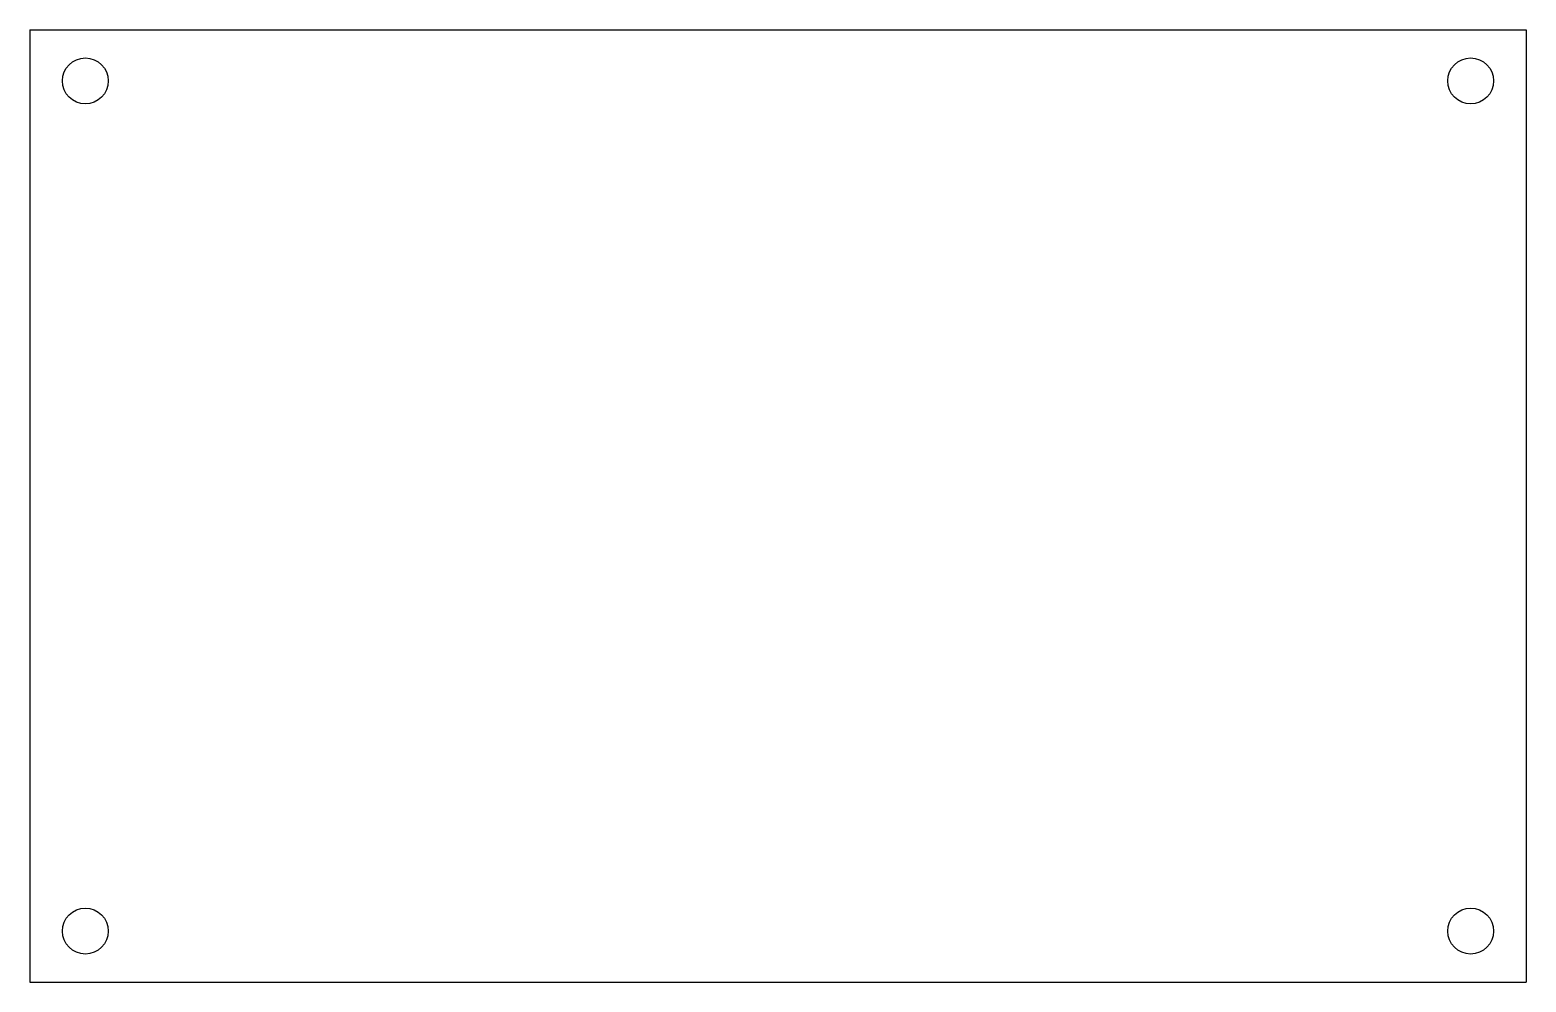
# Model space of a CAD drawing. Extents: x -2.51 to 1.89, y 2.37 to 5.17.
import ezdxf

# ---------------------------------------------------------------- set-up
doc = ezdxf.new("R2010")
doc.units = 0
doc.header["$MEASUREMENT"] = 0
doc.layers.add('MODELSKETCH_VISIBLE', color=7, linetype='CONTINUOUS')

msp = doc.modelspace()

# ---------------------------------------------------------------- linework, layer by layer
at = {"layer": 'MODELSKETCH_VISIBLE'}
for p, q in [((-2.511, 5.1673), (-2.511, 4.8673)), ((-2.511, 5.1673), (-2.185, 5.1673)), ((-2.511, 5.1673), (1.889, 5.1673)), ((-2.511, 5.1673), (-2.511, 2.3673)), ((1.889, 5.1673), (1.889, 2.3673)), ((-2.511, 2.3673), (1.889, 2.3673))]:
    msp.add_line(p, q, dxfattribs=at)
for centre in [(-2.348, 5.0173), (1.726, 5.0173), (-2.348, 2.5173), (1.726, 2.5173)]:
    msp.add_circle(centre, 0.0675, dxfattribs=at)

doc.saveas('drawing.dxf')
